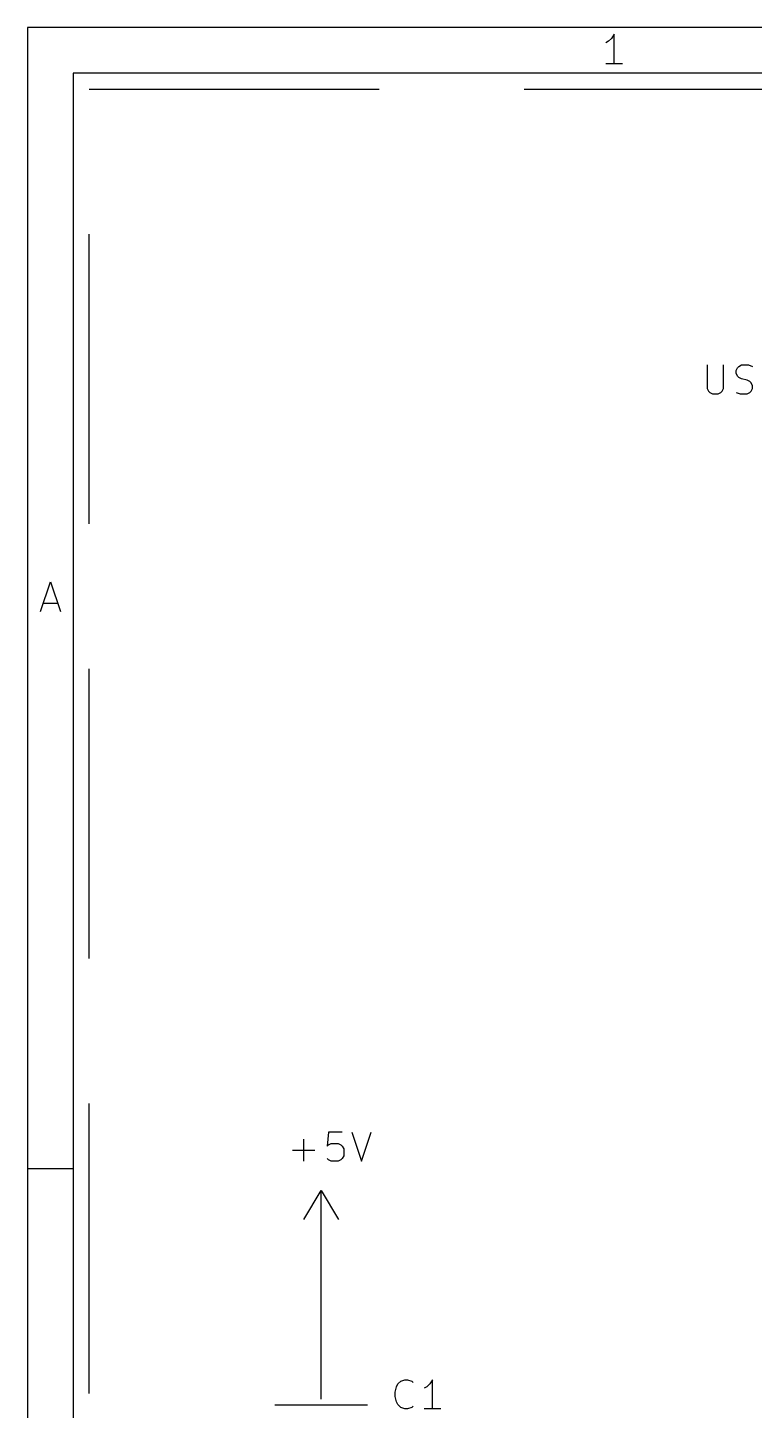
# Model space of a CAD drawing. Extents: x 0.4 to 16.1, y -11.3 to -0.4.
# Drawn here: x 0.394 to 1.647, y -2.779 to -0.394 of the extents above; entities that cross this region are included whole.
import ezdxf

# ---------------------------------------------------------------- set-up
doc = ezdxf.new("R2010")
doc.units = 0
doc.header["$MEASUREMENT"] = 0
doc.linetypes.add('DASHED', pattern=[0.75, 0.5, -0.25])
for name, color, linetype in [('BROWN2', 54, 'CONTINUOUS'), ('MAGENTA2', 6, 'CONTINUOUS'), ('MAGENTA3', 221, 'CONTINUOUS'), ('RED3', 11, 'CONTINUOUS')]:
    doc.layers.add(name, color=color, linetype=linetype)

msp = doc.modelspace()

# ---------------------------------------------------------------- linework, layer by layer
at = {"layer": 'BROWN2', "linetype": 'CONTINUOUS'}
for p, q in [((0.3937, -0.3937), (0.3937, -11.2993)), ((16.1413, -0.3937), (0.3937, -0.3937)), ((1.40528, -0.40504), (1.4004, -0.41235)), ((1.40528, -0.45622), (1.40528, -0.40504)), ((1.39553, -0.41723), (1.39065, -0.41967)), ((1.4004, -0.41235), (1.39553, -0.41723)), ((0.47244, -0.47244), (0.47244, -11.2206)), ((16.0626, -0.47244), (0.47244, -0.47244)), ((1.4199, -0.45622), (1.39065, -0.45622)), ((0.41601, -1.4011), (0.43307, -1.34992)), ((0.43307, -1.34992), (0.45013, -1.4011)), ((0.42088, -1.38648), (0.44526, -1.38648)), ((0.3937, -2.3622), (0.47244, -2.3622)), ((0.87, -2.45), (0.9, -2.4)), ((0.9, -2.5), (0.9, -2.4)), ((0.9, -2.4), (0.93, -2.45)), ((0.9, -2.76), (0.9, -2.65)), ((0.82, -2.77), (0.98, -2.77))]:
    msp.add_line(p, q, dxfattribs=at)
at = {"layer": 'MAGENTA2', "linetype": 'CONTINUOUS'}
for p, q in [((1.56547, -0.97571), (1.56547, -1.01619)), ((1.59405, -1.01619), (1.59405, -0.97571)), ((1.61785, -0.98047), (1.62024, -0.97809)), ((1.62024, -0.97809), (1.625, -0.97571)), ((1.625, -0.97571), (1.6369, -0.97571)), ((1.6369, -0.97571), (1.64405, -0.97809)), ((1.61547, -0.98524), (1.61785, -0.98047)), ((1.61547, -0.99), (1.61547, -0.98524)), ((1.61785, -0.99476), (1.61547, -0.99)), ((1.62024, -0.99714), (1.61785, -0.99476)), ((1.625, -0.99952), (1.62024, -0.99714)), ((1.63452, -1.0019), (1.625, -0.99952)), ((1.63928, -1.00428), (1.63452, -1.0019)), ((1.56547, -1.01619), (1.56785, -1.02095)), ((1.56785, -1.02095), (1.57024, -1.02333)), ((1.57024, -1.02333), (1.575, -1.02571)), ((1.575, -1.02571), (1.58452, -1.02571)), ((1.58452, -1.02571), (1.58928, -1.02333)), ((1.58928, -1.02333), (1.59167, -1.02095)), ((1.59167, -1.02095), (1.59405, -1.01619)), ((1.61547, -1.02333), (1.62262, -1.02571)), ((1.62262, -1.02571), (1.63452, -1.02571)), ((1.63452, -1.02571), (1.63928, -1.02333)), ((1.64167, -1.00667), (1.63928, -1.00428)), ((1.63928, -1.02333), (1.64167, -1.02095)), ((1.64405, -1.01143), (1.64167, -1.00667)), ((1.64167, -1.02095), (1.64405, -1.01619)), ((1.64405, -1.01619), (1.64405, -1.01143)), ((0.86976, -2.34962), (0.86976, -2.31152)), ((0.91262, -2.29962), (0.91024, -2.32343)), ((0.93642, -2.29962), (0.91262, -2.29962)), ((0.95309, -2.29962), (0.96976, -2.34962)), ((0.96976, -2.34962), (0.98642, -2.29962)), ((0.85071, -2.33057), (0.88881, -2.33057)), ((0.91024, -2.32343), (0.91262, -2.32105)), ((0.91262, -2.32105), (0.91738, -2.31867)), ((0.91738, -2.31867), (0.92928, -2.31867)), ((0.92928, -2.31867), (0.93405, -2.32105)), ((0.93405, -2.32105), (0.93642, -2.32343)), ((0.93642, -2.32343), (0.93881, -2.32819)), ((0.93881, -2.32819), (0.93881, -2.34009)), ((0.91262, -2.34724), (0.91024, -2.34485)), ((0.91738, -2.34962), (0.91262, -2.34724)), ((0.92928, -2.34962), (0.91738, -2.34962)), ((0.93405, -2.34724), (0.92928, -2.34962)), ((0.93642, -2.34485), (0.93405, -2.34724)), ((0.93881, -2.34009), (0.93642, -2.34485)), ((1.02765, -2.74805), (1.03003, -2.73852)), ((1.03003, -2.73852), (1.03241, -2.73376)), ((1.03241, -2.73376), (1.03717, -2.729)), ((1.03717, -2.729), (1.04431, -2.72662)), ((1.04431, -2.72662), (1.04907, -2.72662)), ((1.04907, -2.72662), (1.05622, -2.729)), ((1.05622, -2.729), (1.0586, -2.73138)), ((1.08241, -2.73852), (1.07765, -2.7409)), ((1.08717, -2.73376), (1.08241, -2.73852)), ((1.09193, -2.72662), (1.08717, -2.73376)), ((1.09193, -2.77662), (1.09193, -2.72662)), ((1.02765, -2.75519), (1.02765, -2.74805)), ((1.03003, -2.76471), (1.02765, -2.75519)), ((1.03241, -2.76947), (1.03003, -2.76471)), ((1.03717, -2.77424), (1.03241, -2.76947)), ((1.04431, -2.77662), (1.03717, -2.77424)), ((1.04907, -2.77662), (1.04431, -2.77662)), ((1.05622, -2.77424), (1.04907, -2.77662)), ((1.0586, -2.77185), (1.05622, -2.77424)), ((1.10622, -2.77662), (1.07765, -2.77662))]:
    msp.add_line(p, q, dxfattribs=at)
at = {"layer": 'MAGENTA3', "linetype": 'CONTINUOUS'}
msp.add_line((0.9, -2.65), (0.9, -2.5), dxfattribs=at)
at = {"layer": 'RED3', "linetype": 'DASHED'}
for p, q in [((0.5, -0.5), (3.9, -0.5)), ((0.5, -3.5), (0.5, -0.5))]:
    msp.add_line(p, q, dxfattribs=at)

doc.saveas('drawing.dxf')
